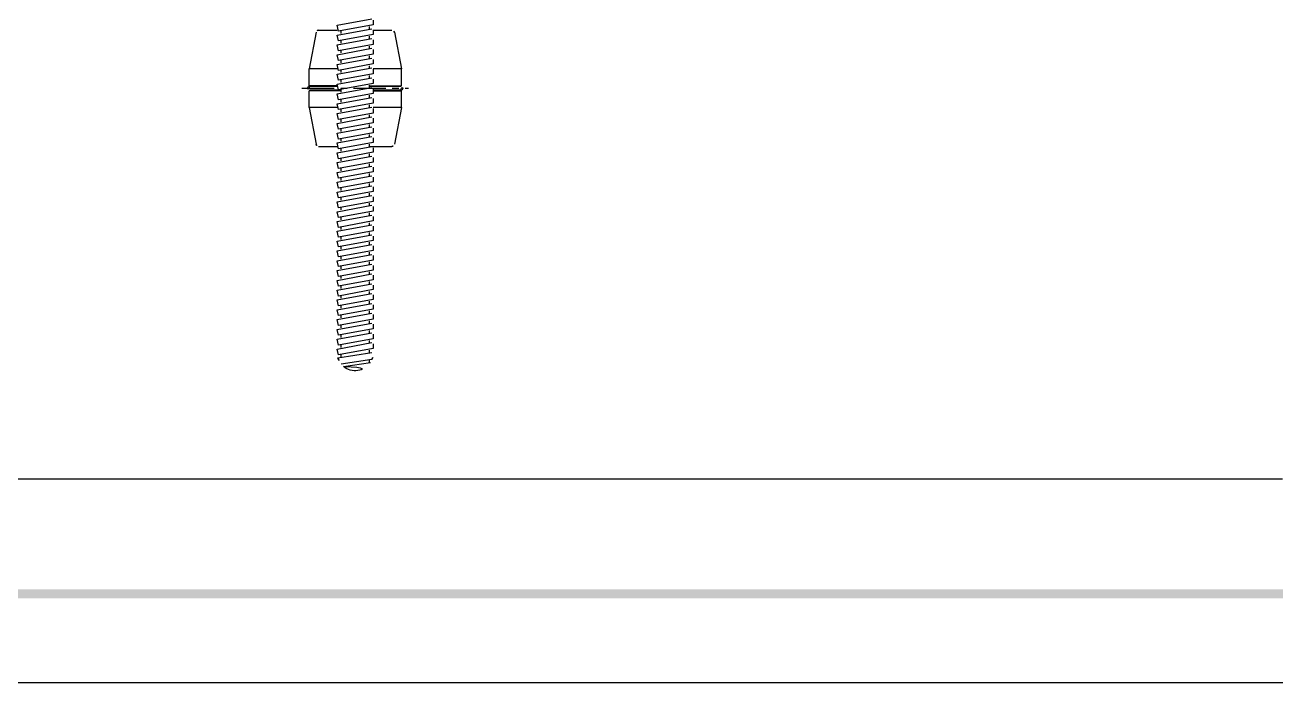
# Model space of a CAD drawing. Extents: x 16296660632 to 16296673174, y -37409619871 to -37409617131.
# Drawn here: x 16296672440.2 to 16296672924.4, y -37409618103.6 to -37409617848.7 of the extents above; entities that cross this region are included whole.
import ezdxf

# ---------------------------------------------------------------- set-up
doc = ezdxf.new("R2010")
doc.units = 0
doc.header["$LTSCALE"] = 10
doc.header["$MEASUREMENT"] = 0
doc.linetypes.add('CENTER', pattern=[2, 1.25, -0.25, 0.25, -0.25])
doc.layers.get('0').update_dxf_attribs({"linetype": 'CONTINUOUS'})
doc.layers.add('1', color=7, linetype='CONTINUOUS')
doc.layers.add('17', color=7, linetype='CONTINUOUS')

msp = doc.modelspace()

# ---------------------------------------------------------------- linework, layer by layer
at = {"color": 5}
msp.add_line((16296671813.668039, -37409618024.490242), (16296672927.258329, -37409618024.490242), dxfattribs=at)
at = {"color": 2}
msp.add_lwpolyline([(16296671793.750851, -37409617131.239197), (16296673174.182779, -37409617131.239197), (16296673174.182779, -37409618103.587517), (16296671793.750851, -37409618103.587517)], close=True, dxfattribs=at)
at = {"ltscale": 0.5}
msp.add_lwpolyline([(16296671793.750851, -37409617131.239197), (16296673174.182779, -37409617131.239197), (16296673174.182779, -37409618103.587517), (16296671793.750851, -37409618103.587517)], close=True, dxfattribs=at)
at = {"color": 5, "ltscale": 40}
msp.add_trace([(16296673157.80278, -37409618070.827553), (16296673154.265579, -37409618067.290337), (16296671810.13084, -37409618070.827553), (16296671813.668039, -37409618067.290337)], dxfattribs=at)
at = {"layer": '1', "color": 7}
for p, q in [((16296672573.64802, -37409617850.309761), (16296672573.64802, -37409617849.298279)), ((16296672552.99139, -37409617851.565247), (16296672550.24802, -37409617865.755074)), ((16296672553.973209, -37409617850.755074), (16296672561.167601, -37409617850.755074)), ((16296672562.64802, -37409617851.981773), (16296672562.64802, -37409617850.970284)), ((16296672562.64802, -37409617855.781761), (16296672562.64802, -37409617854.770279)), ((16296672573.64802, -37409617854.109756), (16296672573.64802, -37409617853.098267)), ((16296672575.14802, -37409617850.755074), (16296672582.32284, -37409617850.755074)), ((16296672583.304661, -37409617851.565247), (16296672586.048019, -37409617865.755074)), ((16296672562.64802, -37409617859.581757), (16296672562.64802, -37409617858.570267)), ((16296672573.64802, -37409617857.90976), (16296672573.64802, -37409617856.898277)), ((16296672562.64802, -37409617863.38176), (16296672562.64802, -37409617862.370277)), ((16296672573.64802, -37409617861.709763), (16296672573.64802, -37409617860.698273)), ((16296672573.64802, -37409617865.509773), (16296672573.64802, -37409617864.498283)), ((16296672550.24802, -37409617872.255074), (16296672550.24802, -37409617865.755074)), ((16296672561.14802, -37409617865.755074), (16296672550.24802, -37409617865.755074)), ((16296672562.64802, -37409617867.181763), (16296672562.64802, -37409617866.170273)), ((16296672562.64802, -37409617870.981773), (16296672562.64802, -37409617869.970284)), ((16296672573.64802, -37409617869.309761), (16296672573.64802, -37409617868.298279)), ((16296672586.048019, -37409617865.755074), (16296672575.13612, -37409617865.755074)), ((16296672586.048019, -37409617872.255074), (16296672586.048019, -37409617865.755074)), ((16296672561.14802, -37409617872.255074), (16296672550.24802, -37409617872.255074)), ((16296672562.64802, -37409617874.255074), (16296672550.24802, -37409617874.255074)), ((16296672550.24802, -37409617880.755074), (16296672550.24802, -37409617874.255074)), ((16296672561.14802, -37409617872.505074), (16296672550.49802, -37409617872.505074)), ((16296672562.64802, -37409617874.005074), (16296672550.49802, -37409617874.005074)), ((16296672551.24802, -37409617872.505074), (16296672551.24802, -37409617872.255074)), ((16296672551.24802, -37409617874.255074), (16296672551.24802, -37409617874.005074)), ((16296672562.64802, -37409617874.781761), (16296672562.64802, -37409617873.770279)), ((16296672573.64802, -37409617873.109756), (16296672573.64802, -37409617872.098267)), ((16296672573.64802, -37409617872.255074), (16296672586.048019, -37409617872.255074)), ((16296672585.798019, -37409617872.505074), (16296672573.64802, -37409617872.505074)), ((16296672585.798019, -37409617874.005074), (16296672575.14802, -37409617874.005074)), ((16296672575.14802, -37409617874.255074), (16296672586.048019, -37409617874.255074)), ((16296672585.048019, -37409617872.505074), (16296672585.048019, -37409617872.255074)), ((16296672585.048019, -37409617874.255074), (16296672585.048019, -37409617874.005074)), ((16296672586.048019, -37409617880.755074), (16296672586.048019, -37409617874.255074)), ((16296672562.64802, -37409617878.581757), (16296672562.64802, -37409617877.570267)), ((16296672573.64802, -37409617876.90976), (16296672573.64802, -37409617875.898277)), ((16296672573.64802, -37409617880.709763), (16296672573.64802, -37409617879.698273)), ((16296672550.24802, -37409617880.755074), (16296672552.99139, -37409617894.944893)), ((16296672561.14802, -37409617880.755074), (16296672550.24802, -37409617880.755074)), ((16296672562.64802, -37409617882.38176), (16296672562.64802, -37409617881.370277)), ((16296672573.64802, -37409617884.509773), (16296672573.64802, -37409617883.498283)), ((16296672586.048019, -37409617880.755074), (16296672575.041559, -37409617880.755074)), ((16296672586.048019, -37409617880.755074), (16296672583.304661, -37409617894.944893)), ((16296672562.64802, -37409617886.181763), (16296672562.64802, -37409617885.170273)), ((16296672562.64802, -37409617889.981773), (16296672562.64802, -37409617888.970284)), ((16296672573.64802, -37409617888.309761), (16296672573.64802, -37409617887.298279)), ((16296672562.64802, -37409617893.781761), (16296672562.64802, -37409617892.770279)), ((16296672573.64802, -37409617892.109756), (16296672573.64802, -37409617891.098267)), ((16296672553.973209, -37409617895.755074), (16296672561.14802, -37409617895.755074)), ((16296672562.64802, -37409617897.581757), (16296672562.64802, -37409617896.570267)), ((16296672573.64802, -37409617895.90976), (16296672573.64802, -37409617894.898277)), ((16296672573.64802, -37409617895.755074), (16296672582.32284, -37409617895.755074)), ((16296672573.64802, -37409617899.709763), (16296672573.64802, -37409617898.698273)), ((16296672562.64802, -37409617901.38176), (16296672562.64802, -37409617900.370277)), ((16296672573.64802, -37409617903.509773), (16296672573.64802, -37409617902.498283)), ((16296672562.64802, -37409617905.181763), (16296672562.64802, -37409617904.170273)), ((16296672562.64802, -37409617908.981773), (16296672562.64802, -37409617907.970284)), ((16296672573.64802, -37409617907.309761), (16296672573.64802, -37409617906.298279)), ((16296672562.64802, -37409617912.781761), (16296672562.64802, -37409617911.770279)), ((16296672573.64802, -37409617911.109756), (16296672573.64802, -37409617910.098267)), ((16296672562.64802, -37409617916.581757), (16296672562.64802, -37409617915.570267)), ((16296672573.64802, -37409617914.90976), (16296672573.64802, -37409617913.898277)), ((16296672573.64802, -37409617918.709763), (16296672573.64802, -37409617917.698273)), ((16296672562.64802, -37409617920.38176), (16296672562.64802, -37409617919.370277)), ((16296672562.64802, -37409617924.181763), (16296672562.64802, -37409617923.170273)), ((16296672573.64802, -37409617922.509773), (16296672573.64802, -37409617921.498283)), ((16296672562.64802, -37409617927.981773), (16296672562.64802, -37409617926.970284)), ((16296672573.64802, -37409617926.309761), (16296672573.64802, -37409617925.298279)), ((16296672562.64802, -37409617931.781761), (16296672562.64802, -37409617930.770279)), ((16296672573.64802, -37409617930.109756), (16296672573.64802, -37409617929.098267)), ((16296672573.64802, -37409617933.90976), (16296672573.64802, -37409617932.898277)), ((16296672562.64802, -37409617935.581757), (16296672562.64802, -37409617934.570267)), ((16296672573.64802, -37409617937.709763), (16296672573.64802, -37409617936.698273)), ((16296672562.64802, -37409617939.38176), (16296672562.64802, -37409617938.370277)), ((16296672562.64802, -37409617943.181763), (16296672562.64802, -37409617942.170273)), ((16296672573.64802, -37409617941.509773), (16296672573.64802, -37409617940.498283)), ((16296672562.64802, -37409617946.981773), (16296672562.64802, -37409617945.970284)), ((16296672573.64802, -37409617945.309761), (16296672573.64802, -37409617944.298279)), ((16296672562.64802, -37409617950.781761), (16296672562.64802, -37409617949.770279)), ((16296672573.64802, -37409617949.109756), (16296672573.64802, -37409617948.098267)), ((16296672573.64802, -37409617952.90976), (16296672573.64802, -37409617951.898277)), ((16296672562.64802, -37409617954.581757), (16296672562.64802, -37409617953.570267)), ((16296672573.64802, -37409617956.709763), (16296672573.64802, -37409617955.698273)), ((16296672562.64802, -37409617958.38176), (16296672562.64802, -37409617957.370277)), ((16296672562.64802, -37409617962.181763), (16296672562.64802, -37409617961.170273)), ((16296672573.64802, -37409617960.509773), (16296672573.64802, -37409617959.498283)), ((16296672562.64802, -37409617965.981773), (16296672562.64802, -37409617964.970284)), ((16296672573.64802, -37409617964.309761), (16296672573.64802, -37409617963.298279)), ((16296672562.64802, -37409617969.781761), (16296672562.64802, -37409617968.770279)), ((16296672573.64802, -37409617968.109756), (16296672573.64802, -37409617967.098267)), ((16296672573.64802, -37409617971.90976), (16296672573.64802, -37409617970.898277)), ((16296672562.64802, -37409617973.581757), (16296672562.64802, -37409617972.570267)), ((16296672562.64802, -37409617977.38176), (16296672562.64802, -37409617976.370277)), ((16296672573.64802, -37409617975.709763), (16296672573.64802, -37409617974.698273)), ((16296672573.64802, -37409617979.509773), (16296672573.64802, -37409617978.498283))]:
    msp.add_line(p, q, dxfattribs=at)
for points in [[(16296672575.14802, -37409617846.863503), (16296672575.14802, -37409617848.640533, -0.3706911886), (16296672574.72316, -37409617849.134857), (16296672561.72316, -37409617851.110863, -0.4591178645), (16296672561.14802, -37409617850.616531), (16296672561.14802, -37409617848.839508, -0.3706911886), (16296672561.572889, -37409617848.345177), (16296672574.572889, -37409617846.369186, -0.4591178645)], [(16296672575.14802, -37409617850.663513), (16296672575.14802, -37409617852.440536, -0.3706911886), (16296672574.72316, -37409617852.934853), (16296672561.72316, -37409617854.910858, -0.4591178645), (16296672561.14802, -37409617854.416527), (16296672561.14802, -37409617852.639503, -0.3706911886), (16296672561.572889, -37409617852.14518), (16296672574.572889, -37409617850.169182, -0.4591178645)], [(16296672575.14802, -37409617854.463509), (16296672575.14802, -37409617856.240532, -0.3706911886), (16296672574.72316, -37409617856.734863), (16296672561.72316, -37409617858.710854, -0.4591178645), (16296672561.14802, -37409617858.21653), (16296672561.14802, -37409617856.439507, -0.3706911886), (16296672561.572889, -37409617855.945183), (16296672574.572889, -37409617853.969177, -0.4591178645)], [(16296672575.14802, -37409617858.263496), (16296672575.14802, -37409617860.040527, -0.3706911886), (16296672574.72316, -37409617860.534859), (16296672561.72316, -37409617862.510857, -0.4591178645), (16296672561.14802, -37409617862.016533), (16296672561.14802, -37409617860.239502, -0.3706911886), (16296672561.572889, -37409617859.745193), (16296672574.572889, -37409617857.76918, -0.4591178645)], [(16296672575.14802, -37409617862.063507), (16296672575.14802, -37409617863.84053, -0.3706911886), (16296672574.72316, -37409617864.334846), (16296672561.72316, -37409617866.310852, -0.4591178645), (16296672561.14802, -37409617865.816544), (16296672561.14802, -37409617864.039513, -0.3706911886), (16296672561.572889, -37409617863.545181), (16296672574.572889, -37409617861.569183, -0.4591178645)], [(16296672575.14802, -37409617865.863503), (16296672575.14802, -37409617867.640533, -0.3706911886), (16296672574.72316, -37409617868.134857), (16296672561.72316, -37409617870.110863, -0.4591178645), (16296672561.14802, -37409617869.616531), (16296672561.14802, -37409617867.839508, -0.3706911886), (16296672561.572889, -37409617867.345177), (16296672574.572889, -37409617865.369186, -0.4591178645)], [(16296672575.14802, -37409617869.663513), (16296672575.14802, -37409617871.440536, -0.3706911886), (16296672574.72316, -37409617871.934853), (16296672561.72316, -37409617873.910858, -0.4591178645), (16296672561.14802, -37409617873.416527), (16296672561.14802, -37409617871.639503, -0.3706911886), (16296672561.572889, -37409617871.14518), (16296672574.572889, -37409617869.169182, -0.4591178645)], [(16296672575.14802, -37409617873.463509), (16296672575.14802, -37409617875.240532, -0.3706911886), (16296672574.72316, -37409617875.734863), (16296672561.72316, -37409617877.710854, -0.4591178645), (16296672561.14802, -37409617877.21653), (16296672561.14802, -37409617875.439507, -0.3706911886), (16296672561.572889, -37409617874.945183), (16296672574.572889, -37409617872.969177, -0.4591178645)], [(16296672575.14802, -37409617877.263496), (16296672575.14802, -37409617879.040527, -0.3706911886), (16296672574.72316, -37409617879.534859), (16296672561.72316, -37409617881.510857, -0.4591178645), (16296672561.14802, -37409617881.016533), (16296672561.14802, -37409617879.239502, -0.3706911886), (16296672561.572889, -37409617878.745193), (16296672574.572889, -37409617876.76918, -0.4591178645)], [(16296672575.14802, -37409617881.063507), (16296672575.14802, -37409617882.84053, -0.3706911886), (16296672574.72316, -37409617883.334846), (16296672561.72316, -37409617885.310852, -0.4591178645), (16296672561.14802, -37409617884.816544), (16296672561.14802, -37409617883.039513, -0.3706911886), (16296672561.572889, -37409617882.545181), (16296672574.572889, -37409617880.569183, -0.4591178645)], [(16296672575.14802, -37409617884.863503), (16296672575.14802, -37409617886.640533, -0.3706911886), (16296672574.72316, -37409617887.134857), (16296672561.72316, -37409617889.110863, -0.4591178645), (16296672561.14802, -37409617888.616531), (16296672561.14802, -37409617886.839508, -0.3706911886), (16296672561.572889, -37409617886.345177), (16296672574.572889, -37409617884.369186, -0.4591178645)], [(16296672575.14802, -37409617888.663513), (16296672575.14802, -37409617890.440536, -0.3706911886), (16296672574.72316, -37409617890.934853), (16296672561.72316, -37409617892.910858, -0.4591178645), (16296672561.14802, -37409617892.416527), (16296672561.14802, -37409617890.639503, -0.3706911886), (16296672561.572889, -37409617890.14518), (16296672574.572889, -37409617888.169182, -0.4591178645)], [(16296672575.14802, -37409617892.463509), (16296672575.14802, -37409617894.240532, -0.3706911886), (16296672574.72316, -37409617894.734863), (16296672561.72316, -37409617896.710854, -0.4591178645), (16296672561.14802, -37409617896.21653), (16296672561.14802, -37409617894.439507, -0.3706911886), (16296672561.572889, -37409617893.945183), (16296672574.572889, -37409617891.969177, -0.4591178645)], [(16296672575.14802, -37409617896.263496), (16296672575.14802, -37409617898.040527, -0.3706911886), (16296672574.72316, -37409617898.534859), (16296672561.72316, -37409617900.510857, -0.4591178645), (16296672561.14802, -37409617900.016533), (16296672561.14802, -37409617898.239502, -0.3706911886), (16296672561.572889, -37409617897.745193), (16296672574.572889, -37409617895.76918, -0.4591178645)], [(16296672575.14802, -37409617900.063507), (16296672575.14802, -37409617901.84053, -0.3706911886), (16296672574.72316, -37409617902.334846), (16296672561.72316, -37409617904.310852, -0.4591178645), (16296672561.14802, -37409617903.816544), (16296672561.14802, -37409617902.039513, -0.3706911886), (16296672561.572889, -37409617901.545181), (16296672574.572889, -37409617899.569183, -0.4591178645)], [(16296672575.14802, -37409617903.863503), (16296672575.14802, -37409617905.640533, -0.3706911886), (16296672574.72316, -37409617906.134857), (16296672561.72316, -37409617908.110863, -0.4591178645), (16296672561.14802, -37409617907.616531), (16296672561.14802, -37409617905.839508, -0.3706911886), (16296672561.572889, -37409617905.345177), (16296672574.572889, -37409617903.369186, -0.4591178645)], [(16296672575.14802, -37409617907.663513), (16296672575.14802, -37409617909.440536, -0.3706911886), (16296672574.72316, -37409617909.934853), (16296672561.72316, -37409617911.910858, -0.4591178645), (16296672561.14802, -37409617911.416527), (16296672561.14802, -37409617909.639503, -0.3706911886), (16296672561.572889, -37409617909.14518), (16296672574.572889, -37409617907.169182, -0.4591178645)], [(16296672575.14802, -37409617911.463509), (16296672575.14802, -37409617913.240532, -0.3706911886), (16296672574.72316, -37409617913.734863), (16296672561.72316, -37409617915.710854, -0.4591178645), (16296672561.14802, -37409617915.21653), (16296672561.14802, -37409617913.439507, -0.3706911886), (16296672561.572889, -37409617912.945183), (16296672574.572889, -37409617910.969177, -0.4591178645)], [(16296672575.14802, -37409617915.263496), (16296672575.14802, -37409617917.040527, -0.3706911886), (16296672574.72316, -37409617917.534859), (16296672561.72316, -37409617919.510857, -0.4591178645), (16296672561.14802, -37409617919.016533), (16296672561.14802, -37409617917.239502, -0.3706911886), (16296672561.572889, -37409617916.745193), (16296672574.572889, -37409617914.76918, -0.4591178645)], [(16296672575.14802, -37409617919.063507), (16296672575.14802, -37409617920.84053, -0.3706911886), (16296672574.72316, -37409617921.334846), (16296672561.72316, -37409617923.310852, -0.4591178645), (16296672561.14802, -37409617922.816544), (16296672561.14802, -37409617921.039513, -0.3706911886), (16296672561.572889, -37409617920.545181), (16296672574.572889, -37409617918.569183, -0.4591178645)], [(16296672575.14802, -37409617922.863503), (16296672575.14802, -37409617924.640533, -0.3706911886), (16296672574.72316, -37409617925.134857), (16296672561.72316, -37409617927.110863, -0.4591178645), (16296672561.14802, -37409617926.616531), (16296672561.14802, -37409617924.839508, -0.3706911886), (16296672561.572889, -37409617924.345177), (16296672574.572889, -37409617922.369186, -0.4591178645)], [(16296672575.14802, -37409617926.663513), (16296672575.14802, -37409617928.440536, -0.3706911886), (16296672574.72316, -37409617928.934853), (16296672561.72316, -37409617930.910858, -0.4591178645), (16296672561.14802, -37409617930.416527), (16296672561.14802, -37409617928.639503, -0.3706911886), (16296672561.572889, -37409617928.14518), (16296672574.572889, -37409617926.169182, -0.4591178645)], [(16296672575.14802, -37409617930.463509), (16296672575.14802, -37409617932.240532, -0.3706911886), (16296672574.72316, -37409617932.734863), (16296672561.72316, -37409617934.710854, -0.4591178645), (16296672561.14802, -37409617934.21653), (16296672561.14802, -37409617932.439507, -0.3706911886), (16296672561.572889, -37409617931.945183), (16296672574.572889, -37409617929.969177, -0.4591178645)], [(16296672575.14802, -37409617938.063507), (16296672575.14802, -37409617939.84053, -0.3706911886), (16296672574.72316, -37409617940.334846), (16296672561.72316, -37409617942.310852, -0.4591178645), (16296672561.14802, -37409617941.816544), (16296672561.14802, -37409617940.039513, -0.3706911886), (16296672561.572889, -37409617939.545181), (16296672574.572889, -37409617937.569183, -0.4591178645)], [(16296672575.14802, -37409617934.263496), (16296672575.14802, -37409617936.040527, -0.3706911886), (16296672574.72316, -37409617936.534859), (16296672561.72316, -37409617938.510857, -0.4591178645), (16296672561.14802, -37409617938.016533), (16296672561.14802, -37409617936.239502, -0.3706911886), (16296672561.572889, -37409617935.745193), (16296672574.572889, -37409617933.76918, -0.4591178645)], [(16296672575.14802, -37409617941.863503), (16296672575.14802, -37409617943.640533, -0.3706911886), (16296672574.72316, -37409617944.134857), (16296672561.72316, -37409617946.110863, -0.4591178645), (16296672561.14802, -37409617945.616531), (16296672561.14802, -37409617943.839508, -0.3706911886), (16296672561.572889, -37409617943.345177), (16296672574.572889, -37409617941.369186, -0.4591178645)], [(16296672575.14802, -37409617945.663513), (16296672575.14802, -37409617947.440536, -0.3706911886), (16296672574.72316, -37409617947.934853), (16296672561.72316, -37409617949.910858, -0.4591178645), (16296672561.14802, -37409617949.416527), (16296672561.14802, -37409617947.639503, -0.3706911886), (16296672561.572889, -37409617947.14518), (16296672574.572889, -37409617945.169182, -0.4591178645)], [(16296672575.14802, -37409617949.463509), (16296672575.14802, -37409617951.240532, -0.3706911886), (16296672574.72316, -37409617951.734863), (16296672561.72316, -37409617953.710854, -0.4591178645), (16296672561.14802, -37409617953.21653), (16296672561.14802, -37409617951.439507, -0.3706911886), (16296672561.572889, -37409617950.945183), (16296672574.572889, -37409617948.969177, -0.4591178645)], [(16296672575.14802, -37409617957.063507), (16296672575.14802, -37409617958.84053, -0.3706911886), (16296672574.72316, -37409617959.334846), (16296672561.72316, -37409617961.310852, -0.4591178645), (16296672561.14802, -37409617960.816544), (16296672561.14802, -37409617959.039513, -0.3706911886), (16296672561.572889, -37409617958.545181), (16296672574.572889, -37409617956.569183, -0.4591178645)], [(16296672575.14802, -37409617953.263496), (16296672575.14802, -37409617955.040527, -0.3706911886), (16296672574.72316, -37409617955.534859), (16296672561.72316, -37409617957.510857, -0.4591178645), (16296672561.14802, -37409617957.016533), (16296672561.14802, -37409617955.239502, -0.3706911886), (16296672561.572889, -37409617954.745193), (16296672574.572889, -37409617952.76918, -0.4591178645)], [(16296672575.14802, -37409617960.863503), (16296672575.14802, -37409617962.640533, -0.3706911886), (16296672574.72316, -37409617963.134857), (16296672561.72316, -37409617965.110863, -0.4591178645), (16296672561.14802, -37409617964.616531), (16296672561.14802, -37409617962.839508, -0.3706911886), (16296672561.572889, -37409617962.345177), (16296672574.572889, -37409617960.369186, -0.4591178645)], [(16296672575.14802, -37409617964.663513), (16296672575.14802, -37409617966.440536, -0.3706911886), (16296672574.72316, -37409617966.934853), (16296672561.72316, -37409617968.910858, -0.4591178645), (16296672561.14802, -37409617968.416527), (16296672561.14802, -37409617966.639503, -0.3706911886), (16296672561.572889, -37409617966.14518), (16296672574.572889, -37409617964.169182, -0.4591178645)], [(16296672575.14802, -37409617968.463509), (16296672575.14802, -37409617970.240532, -0.3706911886), (16296672574.72316, -37409617970.734863), (16296672561.72316, -37409617972.710854, -0.4591178645), (16296672561.14802, -37409617972.21653), (16296672561.14802, -37409617970.439507, -0.3706911886), (16296672561.572889, -37409617969.945183), (16296672574.572889, -37409617967.969177, -0.4591178645)], [(16296672575.14802, -37409617972.263496), (16296672575.14802, -37409617974.040527, -0.3706911886), (16296672574.72316, -37409617974.534859), (16296672561.72316, -37409617976.510857, -0.4591178645), (16296672561.14802, -37409617976.016533), (16296672561.14802, -37409617974.239502, -0.3706911886), (16296672561.572889, -37409617973.745193), (16296672574.572889, -37409617971.76918, -0.4591178645)]]:
    msp.add_lwpolyline(points, format="xyb", close=True, dxfattribs=at)
msp.add_lwpolyline([(16296672561.412239, -37409617977.598587, -0.0852596554), (16296672561.572889, -37409617977.545181), (16296672574.572889, -37409617975.569183, -0.4126049685), (16296672575.14192, -37409617975.985657, -0.4126049685)], format="xyb", dxfattribs=at)
for points in [[(16296672574.62443, -37409617978.349861), (16296672562.753401, -37409617980.154259)], [(16296672563.622231, -37409617981.033684), (16296672574.05615, -37409617979.447723)]]:
    msp.add_lwpolyline(points, dxfattribs=at)
for centre, radius, start, end in [((16296672553.973209, -37409617851.755074), 1, 90, 169.05776023), ((16296672582.32284, -37409617851.755074), 1, 10.94223977, 90), ((16296672550.49802, -37409617873.255074), 0.75, 90, 270), ((16296672585.798019, -37409617873.255074), 0.75, 270, 90), ((16296672553.973209, -37409617894.755074), 1, 190.94223977, 270), ((16296672582.32284, -37409617894.755074), 1, 270, 349.05776023), ((16296672568.14802, -37409617975.693527), 7, 337.69863762, 357.60819165), ((16296672568.14802, -37409617975.693527), 7, 195.79216135, 219.58673152), ((16296672568.14802, -37409617975.693527), 7, 229.71863059, 327.56685186)]:
    msp.add_arc(centre, radius, start, end, dxfattribs=at)
at = {"layer": '17', "color": 1, "linetype": 'CENTER'}
msp.add_line((16296672547.51539, -37409617873.255074), (16296672588.780649, -37409617873.255074), dxfattribs=at)

doc.saveas('drawing.dxf')
